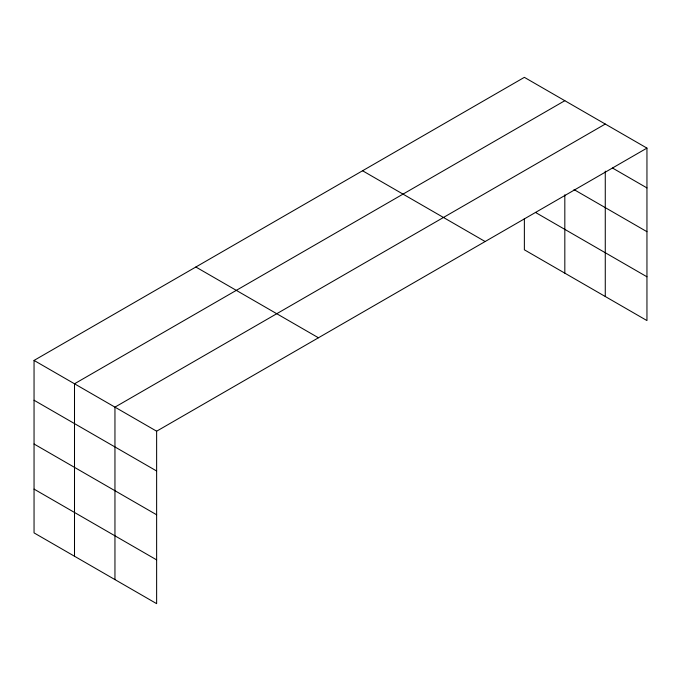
<?xml version="1.0" encoding="UTF-8"?>
<svg xmlns="http://www.w3.org/2000/svg" width="681" height="681" viewBox="0 0 681 681"><rect width="100%" height="100%" fill="white"/><g stroke="black" fill="none" stroke-linecap="round" stroke-linejoin="round"><path stroke-width="1.02" d="M646.95 148.109L524.37 77.345L34.05 360.428L34.05 532.891L156.63 603.655L156.63 431.201L646.95 148.109L646.95 320.572L524.37 249.799L524.37 218.533M605.273 171.152L605.273 296.507M564.821 100.694L74.501 383.786L74.501 556.241M605.273 124.053L114.953 407.136L114.953 579.591M612.525 168.045L646.95 187.922M574.015 189.59L646.95 231.693M535.402 212.395L646.95 276.792M362.564 170.761L485.144 241.534M195.856 267.012L318.436 337.776M34.05 360.428L156.63 431.201M34.05 400.241L156.63 471.005M34.05 444.012L156.63 514.776M34.05 489.111L156.63 559.884M564.821 194.766L564.821 273.158"/></g></svg>
